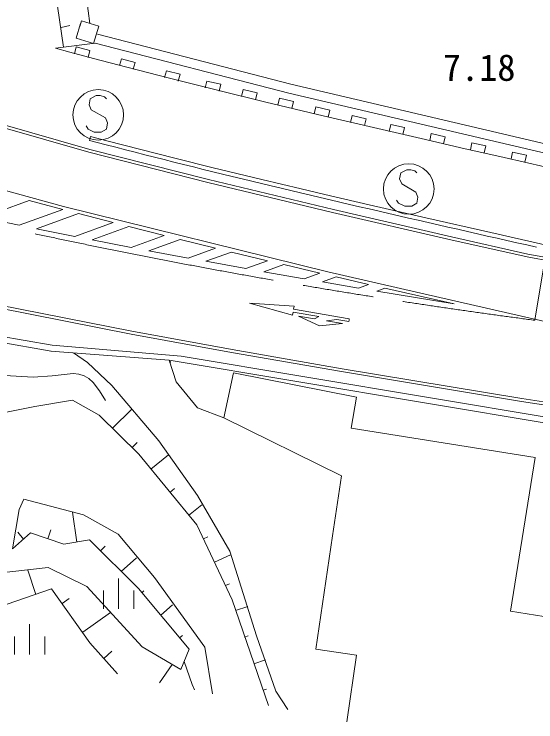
# Model space of a CAD drawing. Units: millimetres, scale not verified. Extents: x 40000 to 680000, y 20000 to 380000.
# Drawn here: x 485277 to 511070, y 250590 to 285596 of the extents above; entities that cross this region are included whole.
import ezdxf
from ezdxf.enums import TextEntityAlignment as Align

# ---------------------------------------------------------------- set-up
doc = ezdxf.new("R2010")
doc.units = ezdxf.units.MM
doc.header["$LTSCALE"] = 1000
doc.linetypes.add('CHAIN', pattern=[18.5, 12, -1.5, 3.5, -1.5])
for name, color, linetype, lineweight in [('M-BGD', 7, 'Continuous', 13), ('M-BGD-EXST', 7, 'Continuous', 13), ('M-BMK', 2, 'CHAIN', 13), ('M-STR-HTXT', 7, 'Continuous', 13), ('M-STR-STRC', 7, 'Continuous', 13)]:
    doc.layers.add(name, color=color, linetype=linetype, lineweight=lineweight)
doc.styles.add('ＭＳ ゴシック', font='')
doc.styles.get('ＭＳ ゴシック').set_extended_font_data('MS Gothic')

msp = doc.modelspace()

# ---------------------------------------------------------------- linework, layer by layer
at = {"layer": 'M-BGD'}
for p, q in [((488528, 288994), (489020, 285139)), ((487415, 285984), (487724, 283959)), ((487602, 284944), (488033, 285029)), ((488337, 284412), (488561, 285126)), ((488337, 284412), (488561, 285126)), ((488337, 284412), (488561, 285126)), ((488337, 284412), (488561, 285126)), ((488606, 285269), (488519, 284993)), ((488606, 285269), (488519, 284993)), ((488606, 285269), (488519, 284993)), ((488606, 285269), (488519, 284993)), ((488606, 285269), (489464, 285000)), ((488606, 285269), (489464, 285000)), ((488606, 285269), (489464, 285000)), ((488606, 285269), (489464, 285000)), ((489464, 285000), (489194, 284142)), ((489464, 285000), (489194, 284142)), ((489464, 285000), (489194, 284142)), ((489464, 285000), (489194, 284142)), ((489390, 284600), (498960, 282128)), ((489390, 284600), (498960, 282128)), ((489390, 284600), (498960, 282128)), ((489390, 284600), (498960, 282128)), ((489194, 284142), (488337, 284412)), ((489194, 284142), (488337, 284412)), ((489194, 284142), (488337, 284412)), ((489194, 284142), (488337, 284412)), ((489277, 284165), (487326, 283907)), ((489277, 284165), (487326, 283907)), ((489277, 284165), (487326, 283907)), ((489277, 284165), (487326, 283907)), ((488028, 283716), (487326, 283907)), ((488028, 283716), (487326, 283907)), ((488028, 283716), (487326, 283907)), ((488028, 283716), (487326, 283907)), ((488346, 283975), (488257, 283636)), ((489023, 283796), (488346, 283975)), ((489277, 284165), (498853, 281691)), ((489277, 284165), (498853, 281691)), ((489277, 284165), (498853, 281691)), ((489277, 284165), (498853, 281691)), ((489198, 283402), (488028, 283716)), ((489198, 283402), (488028, 283716)), ((489198, 283402), (488028, 283716)), ((489198, 283402), (488028, 283716)), ((488934, 283458), (489023, 283796)), ((490842, 282969), (489198, 283402)), ((490842, 282969), (489198, 283402)), ((490842, 282969), (489198, 283402)), ((490842, 282969), (489198, 283402)), ((490576, 283387), (490487, 283049)), ((491253, 283209), (490576, 283387)), ((491164, 282870), (491253, 283209)), ((492963, 282423), (490842, 282969)), ((492963, 282423), (490842, 282969)), ((492963, 282423), (490842, 282969)), ((492963, 282423), (490842, 282969)), ((492806, 282800), (492717, 282461)), ((493483, 282621), (492806, 282800)), ((493394, 282283), (493483, 282621)), ((488975, 278762), (476894, 282221)), ((489014, 278907), (476938, 282364)), ((495338, 281828), (492963, 282423)), ((495338, 281828), (492963, 282423)), ((495338, 281828), (492963, 282423)), ((495338, 281828), (492963, 282423)), ((494809, 282287), (494728, 281946)), ((495490, 282125), (494809, 282287)), ((497722, 281245), (495338, 281828)), ((497722, 281245), (495338, 281828)), ((497722, 281245), (495338, 281828)), ((497722, 281245), (495338, 281828)), ((495409, 281785), (495490, 282125)), ((496605, 281861), (496525, 281520)), ((497287, 281699), (496605, 281861)), ((498960, 282128), (512431, 278968)), ((498960, 282128), (512431, 278968)), ((498960, 282128), (512431, 278968)), ((498960, 282128), (512431, 278968)), ((497206, 281359), (497287, 281699)), ((512343, 278527), (498853, 281691)), ((512343, 278527), (498853, 281691)), ((500554, 280567), (497722, 281245)), ((500554, 280567), (497722, 281245)), ((500554, 280567), (497722, 281245)), ((500554, 280567), (497722, 281245)), ((498402, 281435), (498321, 281094)), ((499083, 281273), (498402, 281435)), ((499002, 280933), (499083, 281273)), ((500199, 281009), (500118, 280668)), ((500880, 280847), (500199, 281009)), ((500799, 280507), (500880, 280847)), ((503251, 279936), (500554, 280567)), ((503251, 279936), (500554, 280567)), ((503251, 279936), (500554, 280567)), ((503251, 279936), (500554, 280567)), ((501995, 280583), (501914, 280242)), ((502676, 280421), (501995, 280583)), ((502595, 280081), (502676, 280421)), ((503894, 280140), (503816, 279798)), ((504576, 279985), (503894, 280140)), ((505394, 279440), (503251, 279936)), ((505394, 279440), (503251, 279936)), ((505394, 279440), (503251, 279936)), ((505394, 279440), (503251, 279936)), ((504499, 279644), (504576, 279985)), ((507582, 278939), (505394, 279440)), ((507582, 278939), (505394, 279440)), ((507582, 278939), (505394, 279440)), ((507582, 278939), (505394, 279440)), ((505902, 279685), (505825, 279343)), ((506585, 279530), (505902, 279685)), ((506508, 279189), (506585, 279530)), ((507911, 279229), (507834, 278888)), ((508594, 279075), (507911, 279229)), ((508516, 278733), (508594, 279075)), ((494848, 277271), (488975, 278762)), ((494884, 277416), (489014, 278907)), ((509294, 278550), (507582, 278939)), ((509294, 278550), (507582, 278939)), ((509294, 278550), (507582, 278939)), ((509294, 278550), (507582, 278939)), ((509920, 278774), (509842, 278433)), ((510602, 278620), (509920, 278774)), ((510721, 278226), (509294, 278550)), ((510721, 278226), (509294, 278550)), ((510721, 278226), (509294, 278550)), ((510721, 278226), (509294, 278550)), ((510525, 278278), (510602, 278620)), ((513163, 277673), (510721, 278226)), ((513163, 277673), (510721, 278226)), ((513163, 277673), (510721, 278226)), ((513163, 277673), (510721, 278226)), ((480997, 277938), (487709, 276081)), ((501024, 275790), (494848, 277271)), ((501058, 275936), (494884, 277416)), ((483697, 275540), (486021, 276378)), ((486021, 276378), (487688, 275932)), ((485530, 275154), (487688, 275932)), ((487709, 276081), (500792, 272851)), ((506904, 274588), (501058, 275936)), ((483697, 275540), (485530, 275154)), ((488454, 275731), (486374, 274980)), ((488454, 275731), (490178, 275284)), ((506870, 274441), (501024, 275790)), ((488275, 274597), (490178, 275284)), ((486374, 274980), (488275, 274597)), ((490954, 275086), (489132, 274429)), ((490954, 275086), (492698, 274646)), ((491062, 274056), (492698, 274646)), ((493482, 274451), (491930, 273891)), ((493482, 274451), (495233, 274021)), ((510673, 273732), (506904, 274588)), ((489132, 274429), (491062, 274056)), ((510640, 273586), (506870, 274441)), ((487150, 269227), (459403, 274006)), ((491930, 273891), (493873, 273531)), ((493873, 273531), (495233, 274021)), ((496025, 273829), (494752, 273370)), ((496025, 273829), (497803, 273402)), ((487112, 268930), (459343, 273712)), ((496730, 273015), (497803, 273402)), ((539160, 268222), (510640, 273586)), ((510673, 273732), (539185, 268370)), ((494752, 273370), (496730, 273015)), ((498602, 273212), (497619, 272858)), ((498602, 273212), (500394, 272790)), ((497619, 272858), (499617, 272510)), ((499617, 272510), (500394, 272790)), ((500792, 272851), (505177, 271838)), ((500514, 272355), (501198, 272602)), ((500514, 272355), (502306, 272050)), ((502804, 272230), (501198, 272602)), ((502804, 272230), (502306, 272050)), ((503612, 272044), (503209, 271898)), ((507034, 271261), (503612, 272044)), ((507034, 271261), (503209, 271898)), ((505177, 271838), (511942, 270302)), ((491069, 269759), (484131, 271134)), ((491097, 269907), (484162, 271281)), ((499041, 270704), (496911, 271292)), ((496911, 271292), (499116, 271147)), ((499041, 270704), (496911, 271292)), ((496911, 271292), (499116, 271147)), ((499041, 270704), (496911, 271292)), ((496911, 271292), (499116, 271147)), ((499041, 270704), (496911, 271292)), ((496911, 271292), (499116, 271147)), ((499116, 271147), (499091, 270999)), ((499116, 271147), (499091, 270999)), ((499116, 271147), (499091, 270999)), ((499116, 271147), (499091, 270999)), ((499091, 270999), (501848, 270532)), ((499091, 270999), (501848, 270532)), ((499091, 270999), (501848, 270532)), ((499091, 270999), (501848, 270532)), ((499066, 270852), (499041, 270704)), ((499066, 270852), (499041, 270704)), ((499066, 270852), (499041, 270704)), ((499066, 270852), (499041, 270704)), ((500333, 270637), (499066, 270852)), ((500333, 270637), (499066, 270852)), ((500333, 270637), (499066, 270852)), ((500333, 270637), (499066, 270852)), ((500369, 270175), (499336, 270654)), ((499336, 270654), (500124, 270520)), ((500369, 270175), (499336, 270654)), ((499336, 270654), (500124, 270520)), ((500369, 270175), (499336, 270654)), ((499336, 270654), (500124, 270520)), ((500369, 270175), (499336, 270654)), ((499336, 270654), (500124, 270520)), ((500124, 270520), (500333, 270637)), ((500124, 270520), (500333, 270637)), ((500124, 270520), (500333, 270637)), ((500124, 270520), (500333, 270637)), ((501503, 270287), (500369, 270175)), ((501503, 270287), (500369, 270175)), ((501503, 270287), (500369, 270175)), ((501503, 270287), (500369, 270175)), ((501227, 270486), (500715, 270420)), ((501227, 270486), (500715, 270420)), ((501227, 270486), (500715, 270420)), ((501227, 270486), (500715, 270420)), ((500715, 270420), (501503, 270287)), ((500715, 270420), (501503, 270287)), ((500715, 270420), (501503, 270287)), ((500715, 270420), (501503, 270287)), ((501823, 270385), (501227, 270486)), ((501823, 270385), (501227, 270486)), ((501823, 270385), (501227, 270486)), ((501823, 270385), (501227, 270486)), ((501836, 270458), (501823, 270385)), ((501836, 270458), (501823, 270385)), ((501836, 270458), (501823, 270385)), ((501836, 270458), (501823, 270385)), ((501848, 270532), (501836, 270458)), ((501848, 270532), (501836, 270458)), ((501848, 270532), (501836, 270458)), ((501848, 270532), (501836, 270458)), ((496050, 269002), (491097, 269907)), ((496024, 268854), (491069, 269759)), ((493536, 268679), (487150, 269227)), ((492941, 268474), (487095, 268933)), ((501469, 267912), (496024, 268854)), ((501494, 268059), (496050, 269002)), ((488895, 268361), (488210, 268845)), ((529882, 262606), (493536, 268679)), ((488895, 268361), (490104, 267224)), ((493282, 267401), (492941, 268474)), ((492941, 268474), (529516, 262384)), ((488196, 267820), (487163, 267702)), ((488478, 267793), (488196, 267820)), ((496117, 267853), (495637, 265633)), ((502202, 266656), (496117, 267853)), ((510358, 266437), (501469, 267912)), ((510383, 266585), (501494, 268059)), ((486210, 267642), (484821, 267726)), ((487163, 267702), (486210, 267642)), ((488734, 267711), (488478, 267793)), ((488967, 267566), (488734, 267711)), ((489179, 267370), (488967, 267566)), ((489498, 266959), (489179, 267370)), ((490104, 267224), (492423, 264496)), ((494337, 266128), (493282, 267401)), ((489795, 266493), (489498, 266959)), ((486302, 266183), (488167, 266504)), ((488167, 266504), (489487, 265764)), ((501945, 265122), (502202, 266656)), ((548469, 260599), (510358, 266437)), ((510383, 266585), (548494, 260747)), ((483105, 265545), (486302, 266183)), ((490139, 265110), (491096, 266058)), ((494337, 266128), (495637, 265633)), ((489487, 265764), (491436, 263830)), ((501457, 262751), (495637, 265633)), ((501945, 265122), (511044, 263660)), ((491097, 264144), (491362, 264406)), ((492423, 264496), (494349, 261789)), ((491436, 263830), (494315, 260332)), ((492041, 263087), (492914, 263795)), ((509823, 256066), (511044, 263660)), ((501457, 262751), (501021, 259786)), ((492971, 261941), (493212, 262137)), ((485528, 261087), (485748, 261605)), ((488712, 260830), (485748, 261605)), ((494349, 261789), (495942, 259037)), ((493901, 260794), (494563, 261331)), ((485202, 259148), (485528, 261087)), ((488369, 259480), (488165, 260967)), ((490426, 259871), (488712, 260830)), ((486939, 259650), (487089, 260096)), ((494315, 260332), (496051, 256619)), ((486092, 259935), (485202, 259148)), ((485734, 259619), (485460, 259972)), ((487735, 259383), (486092, 259935)), ((492211, 257730), (490426, 259871)), ((494637, 259643), (494858, 259746)), ((500198, 254186), (501021, 259786)), ((489004, 259592), (487735, 259383)), ((491421, 257180), (489004, 259592)), ((489542, 259055), (489781, 259272)), ((490575, 258025), (491325, 258705)), ((495178, 258485), (495976, 258858)), ((495942, 259037), (497260, 254837)), ((483880, 257886), (486961, 258225)), ((486346, 256884), (485945, 258097)), ((486961, 258225), (488862, 257278)), ((490438, 257681), (490438, 256181)), ((492211, 257730), (494711, 254281)), ((495719, 257328), (495918, 257421)), ((483989, 256088), (487126, 257166)), ((487126, 257166), (489016, 254492)), ((488862, 257278), (491612, 254300)), ((489688, 257081), (489688, 256181)), ((491188, 257081), (491188, 256181)), ((493925, 254181), (491421, 257180)), ((491590, 256978), (491696, 257074)), ((487648, 256438), (487998, 256689)), ((496051, 256619), (497846, 251402)), ((492524, 255859), (493103, 256384)), ((496218, 256093), (496823, 256303)), ((488667, 255021), (490039, 256007)), ((514322, 255340), (509823, 256066)), ((486042, 255419), (486042, 253919)), ((493459, 254739), (493600, 254867)), ((485292, 254819), (485292, 253919)), ((486792, 254819), (486792, 253919)), ((496673, 254780), (496850, 254841)), ((497260, 254837), (498215, 252110)), ((489016, 254492), (490382, 252964)), ((491612, 254300), (493519, 253178)), ((493519, 253178), (493925, 254181)), ((495080, 251981), (494711, 254281)), ((502198, 253892), (500198, 254186)), ((489708, 253718), (490110, 254078)), ((501725, 250590), (502198, 253892)), ((493680, 253576), (494083, 252442)), ((497129, 253466), (497698, 253664)), ((492465, 252528), (493085, 253421)), ((494083, 252442), (494196, 252166)), ((497585, 252153), (497750, 252211)), ((498215, 252110), (498809, 251200))]:
    msp.add_line(p, q, dxfattribs=at)
msp.add_circle((492980, 268398), 20, dxfattribs=at)
at = {"layer": 'M-BGD-EXST'}
for p, q in [((489336, 281564), (489036, 281414)), ((489536, 281564), (489336, 281564)), ((489736, 281514), (489536, 281564)), ((489836, 281414), (489736, 281514)), ((489036, 281414), (488986, 281114)), ((488986, 281114), (489086, 280864)), ((489086, 280864), (489786, 280464)), ((489786, 280464), (489886, 280214)), ((488936, 279914), (488836, 280064)), ((489886, 280214), (489836, 279914)), ((489236, 279764), (488936, 279914)), ((489586, 279764), (489236, 279764)), ((489836, 279914), (489586, 279764)), ((504387, 277748), (504337, 277448)), ((504687, 277898), (504387, 277748)), ((504887, 277898), (504687, 277898)), ((505087, 277848), (504887, 277898)), ((505187, 277748), (505087, 277848)), ((504337, 277448), (504437, 277198)), ((504437, 277198), (505137, 276798)), ((505137, 276798), (505237, 276548)), ((505237, 276548), (505187, 276248)), ((504287, 276248), (504187, 276398)), ((504587, 276098), (504287, 276248)), ((505187, 276248), (504937, 276098)), ((504937, 276098), (504587, 276098))]:
    msp.add_line(p, q, dxfattribs=at)
for centre in [(489436, 280614), (504787, 276948)]:
    msp.add_circle(centre, 1250, dxfattribs=at)
at = {"layer": 'M-BMK'}
msp.add_line((564996, 260899), (511018, 270454), dxfattribs=at)
msp.add_arc((551572, 578232), 310438, 254.44994, 262.4937, dxfattribs=at)
at = {"layer": 'M-STR-HTXT'}
msp.add_line((511018, 270454), (515482, 297649), dxfattribs=at)
at = {"layer": 'M-STR-STRC'}
for p, q in [((489045, 279545), (488998, 279350)), ((489824, 279134), (488998, 279350)), ((489045, 279545), (489867, 279329)), ((490302, 279010), (489824, 279134)), ((491533, 278899), (489867, 279329)), ((490780, 278887), (490302, 279010)), ((491259, 278764), (490780, 278887)), ((491738, 278642), (491259, 278764)), ((493216, 278473), (491533, 278899)), ((492217, 278520), (491738, 278642)), ((492696, 278399), (492217, 278520)), ((493176, 278278), (492696, 278399)), ((495118, 278000), (493216, 278473)), ((493656, 278158), (493176, 278278)), ((494137, 278039), (493656, 278158)), ((494618, 277920), (494137, 278039)), ((497522, 277416), (495118, 278000)), ((495099, 277801), (494618, 277920)), ((495580, 277683), (495099, 277801)), ((496062, 277565), (495580, 277683)), ((496544, 277448), (496062, 277565)), ((497026, 277331), (496544, 277448)), ((497508, 277215), (497026, 277331)), ((499474, 276951), (497522, 277416)), ((497991, 277099), (497508, 277215)), ((498474, 276984), (497991, 277099)), ((498957, 276868), (498474, 276984)), ((500924, 276609), (499474, 276951)), ((499441, 276754), (498957, 276868)), ((499925, 276639), (499441, 276754)), ((500409, 276525), (499925, 276639)), ((502824, 276165), (500924, 276609)), ((500893, 276411), (500409, 276525)), ((501377, 276298), (500893, 276411)), ((501862, 276185), (501377, 276298)), ((502347, 276072), (501862, 276185)), ((502832, 275959), (502347, 276072)), ((505635, 275517), (502824, 276165)), ((503317, 275847), (502832, 275959)), ((503803, 275734), (503317, 275847)), ((504288, 275623), (503803, 275734)), ((504774, 275511), (504288, 275623)), ((505260, 275399), (504774, 275511)), ((508838, 274788), (505635, 275517)), ((505746, 275288), (505260, 275399)), ((506233, 275177), (505746, 275288)), ((506719, 275065), (506233, 275177)), ((507206, 274954), (506719, 275065)), ((507693, 274844), (507206, 274954)), ((508180, 274733), (507693, 274844)), ((508667, 274622), (508180, 274733)), ((509155, 274512), (508667, 274622)), ((512544, 273949), (508838, 274788)), ((509642, 274401), (509155, 274512)), ((510130, 274290), (509642, 274401)), ((510617, 274180), (510130, 274290)), ((511105, 274070), (510617, 274180))]:
    msp.add_line(p, q, dxfattribs=at)

# ---------------------------------------------------------------- texts
at = {"layer": 'M-BGD', "style": 'ＭＳ ゴシック'}
msp.add_text('7.18', height=1320, dxfattribs=at).set_placement((506472, 281901), align=Align.BOTTOM_LEFT)

doc.saveas('drawing.dxf')
